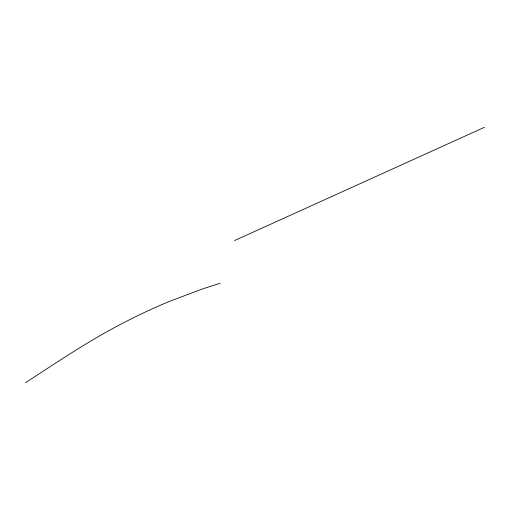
<?xml version="1.0" encoding="UTF-8"?>
<svg xmlns="http://www.w3.org/2000/svg" width="510" height="510" viewBox="0 0 510 510"><rect width="100%" height="100%" fill="white"/><g stroke="black" fill="none" stroke-linecap="round" stroke-linejoin="round"><path stroke-width="0.76" d="M25.5 382.717C58.363 361.341 90.92 339.309 125.964 321.568A193.328 61.665 -27.9 0 1 169.894 301.212L202.744 288.858L220.237 283.26M234.587 240.561L484.5 127.283"/></g></svg>
